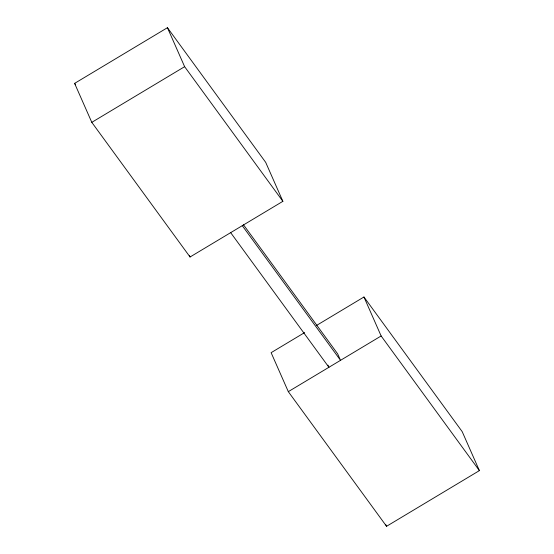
<?xml version="1.0" encoding="UTF-8"?>
<svg xmlns="http://www.w3.org/2000/svg" width="554" height="554" viewBox="0 0 554 554"><rect width="100%" height="100%" fill="white"/><g stroke="black" fill="none" stroke-linecap="round" stroke-linejoin="round"><path stroke-width="0.83" d="M74.61 83.377L167.44 27.7L265.691 162.35L282.879 201.324L190.05 257.001L91.798 122.344L74.61 83.377L75.628 84.769M91.798 122.344L184.627 66.674L167.44 27.7M304.665 332.559L271.121 352.676L288.309 391.65L386.56 526.3L479.39 470.623L462.202 431.656L363.95 296.999L316.431 325.503M288.309 391.65L381.138 335.973L363.95 296.999M184.627 66.674L282.879 201.324M381.138 335.973L479.39 470.623M243.476 224.765L337.656 353.84L340.523 360.329L242.271 225.679M230.665 232.638L328.917 367.288L327.961 365.128M385.875 524.742L386.56 526.3M189.364 255.436L190.05 257.001"/></g></svg>
